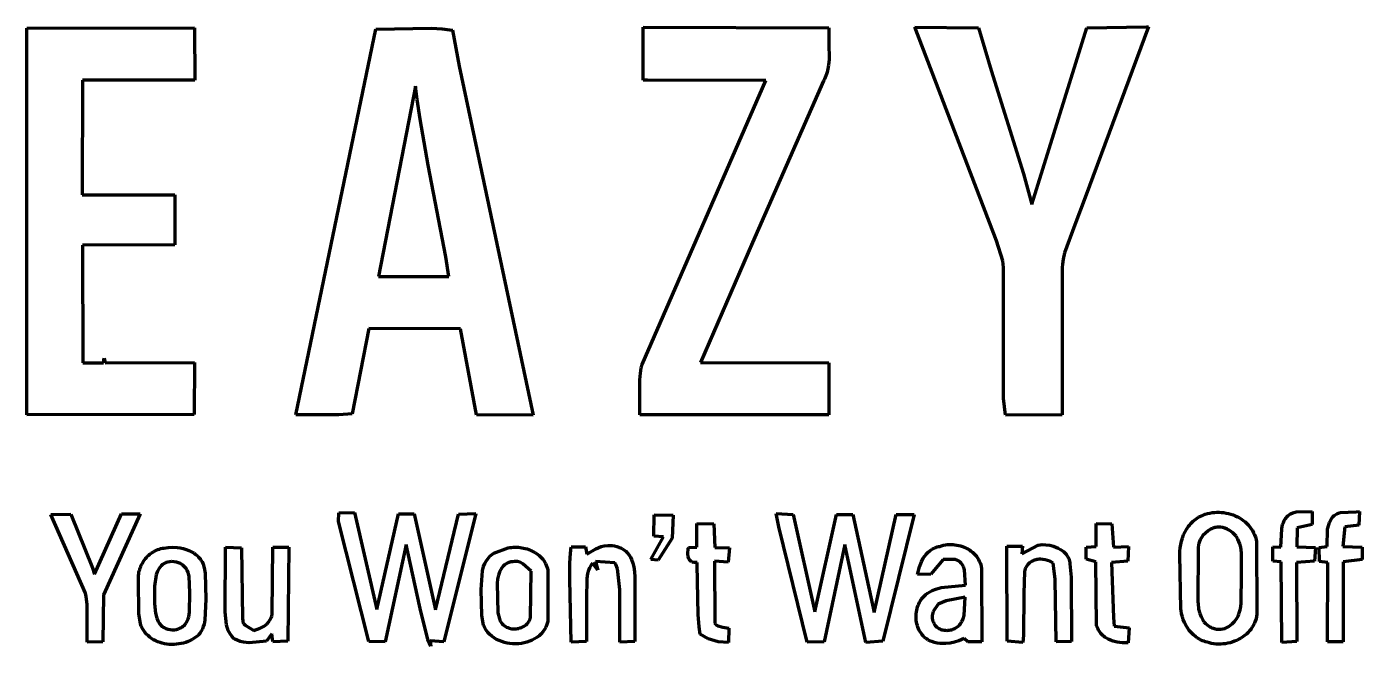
# Model space of a CAD drawing. Header units: millimetres. Extents: x 1.8 to 12.3, y 3.3 to 11.8.
# Drawn here: x 6.51 to 12.32, y 3.36 to 6.06 of the extents above; entities that cross this region are included whole.
import ezdxf

# ---------------------------------------------------------------- set-up
doc = ezdxf.new("R2010")
doc.units = ezdxf.units.MM
doc.layers.add('color#02a5d1ff', color=7, linetype='CONTINUOUS', lineweight=100)

msp = doc.modelspace()

# ---------------------------------------------------------------- linework, layer by layer
at = {"layer": 'color#02a5d1ff'}
for p, q in [((6.5094, 4.3723), (6.5097, 6.0569)), ((6.5097, 6.0569), (7.2399, 6.0592)), ((7.2399, 6.0592), (7.2411, 5.8316)), ((7.6815, 4.3729), (8.0294, 6.0535)), ((8.0294, 6.0535), (8.2714, 6.0573)), ((8.2714, 6.0573), (8.3173, 6.0547)), ((8.3173, 6.0547), (8.3516, 6.0508)), ((8.3516, 6.0508), (8.363, 6.0491)), ((8.363, 6.0491), (8.3916, 5.8914)), ((9.1925, 6.0613), (10.0003, 6.059)), ((9.1929, 5.8314), (9.1925, 6.0613)), ((10.0003, 6.059), (10.0006, 5.9943)), ((10.3747, 6.0617), (10.6529, 6.0596)), ((10.7303, 5.1307), (10.3747, 6.0617)), ((10.6529, 6.0596), (10.7081, 5.8735)), ((10.8844, 5.2894), (11.1242, 6.0593)), ((11.3931, 6.064), (11.116, 5.3204)), ((11.1242, 6.0593), (11.3839, 6.0636)), ((11.3839, 6.0636), (11.3931, 6.064)), ((10.0006, 5.9943), (10.0017, 5.9209)), ((8.3916, 5.8914), (8.7136, 4.3718)), ((9.9954, 5.8732), (9.9934, 5.8655)), ((9.9971, 5.881), (9.9954, 5.8732)), ((9.9996, 5.8968), (9.9971, 5.881)), ((10.0017, 5.9209), (9.9996, 5.8968)), ((10.7081, 5.8735), (10.8483, 5.4234)), ((6.7519, 5.8313), (6.7515, 5.3308)), ((7.2411, 5.8316), (6.7519, 5.8313)), ((9.1882, 4.592), (9.7274, 5.8294)), ((9.2113, 5.8313), (9.1929, 5.8314)), ((9.7274, 5.8294), (9.2113, 5.8313)), ((9.9779, 5.8278), (9.6682, 5.1238)), ((9.9818, 5.8352), (9.9779, 5.8278)), ((9.9852, 5.8426), (9.9818, 5.8352)), ((9.9883, 5.8502), (9.9852, 5.8426)), ((9.991, 5.8578), (9.9883, 5.8502)), ((9.9934, 5.8655), (9.991, 5.8578)), ((8.2014, 5.8049), (8.0409, 4.975)), ((8.2089, 5.7473), (8.2014, 5.8049)), ((8.2219, 5.6611), (8.2089, 5.7473)), ((8.2576, 5.461), (8.2219, 5.6611)), ((8.3334, 5.0614), (8.2576, 5.461)), ((10.8483, 5.4234), (10.8705, 5.3432)), ((6.7515, 5.3308), (7.1545, 5.3311)), ((7.1545, 5.3311), (7.1543, 5.1136)), ((10.8705, 5.3432), (10.8844, 5.2894)), ((11.116, 5.3204), (11.0723, 5.2012)), ((11.0723, 5.2012), (11.0272, 5.0786)), ((9.6682, 5.1238), (9.4426, 4.6005)), ((10.759, 5.0435), (10.7303, 5.1307)), ((7.1543, 5.1136), (6.7517, 5.1123)), ((6.7517, 5.1123), (6.7536, 4.5997)), ((8.3471, 4.9754), (8.3334, 5.0614)), ((11.0272, 5.0786), (11.0206, 5.0506)), ((10.7611, 5.0142), (10.759, 5.0435)), ((10.7611, 4.4438), (10.7611, 5.0142)), ((11.0168, 5), (11.0164, 4.3724)), ((11.0175, 5.0292), (11.0167, 5.0147)), ((11.0167, 5.0147), (11.0168, 5)), ((11.0206, 5.0506), (11.0175, 5.0292)), ((8.0409, 4.975), (8.3471, 4.9754)), ((7.9988, 4.7484), (7.9264, 4.3776)), ((8.397, 4.7476), (7.9988, 4.7484)), ((8.4671, 4.3726), (8.397, 4.7476)), ((6.7536, 4.5997), (6.8442, 4.599)), ((6.8442, 4.599), (6.847, 4.6196)), ((6.847, 4.6196), (6.8509, 4.5992)), ((6.8509, 4.5992), (7.24, 4.6012)), ((7.24, 4.6012), (7.2378, 4.3742)), ((9.4426, 4.6005), (10.0003, 4.5989)), ((10.0003, 4.5989), (10.0003, 4.3731)), ((9.1781, 4.5248), (9.1808, 4.5549)), ((9.1808, 4.5549), (9.1846, 4.5772)), ((9.1846, 4.5772), (9.1882, 4.592)), ((9.1784, 4.3727), (9.1781, 4.5248)), ((10.7693, 4.3711), (10.7611, 4.4438)), ((7.2378, 4.3742), (6.5094, 4.3723)), ((7.8678, 4.3725), (7.6815, 4.3729)), ((7.9264, 4.3776), (7.8678, 4.3725)), ((8.7136, 4.3718), (8.4671, 4.3726)), ((10.0003, 4.3731), (9.1784, 4.3727)), ((11.0164, 4.3724), (10.7693, 4.3711)), ((6.6151, 3.9385), (6.7009, 3.9408)), ((6.7657, 3.5958), (6.6151, 3.9385)), ((6.7009, 3.9408), (6.7951, 3.7062)), ((6.8041, 3.6784), (6.9214, 3.9421)), ((7.0036, 3.9412), (6.8442, 3.5892)), ((6.9214, 3.9421), (7.0036, 3.9412)), ((7.8663, 3.9086), (7.8675, 3.9459)), ((7.999, 3.3858), (7.8663, 3.9086)), ((7.8675, 3.9459), (7.9358, 3.9478)), ((7.9358, 3.9478), (8.033, 3.5243)), ((8.033, 3.5243), (8.1273, 3.9414)), ((8.1273, 3.9414), (8.1964, 3.9414)), ((8.1964, 3.9414), (8.2892, 3.524)), ((8.2892, 3.524), (8.3888, 3.9406)), ((8.4651, 3.943), (8.3251, 3.3839)), ((8.3888, 3.9406), (8.4651, 3.943)), ((9.2391, 3.8443), (9.2408, 3.9367)), ((9.2408, 3.9367), (9.3234, 3.9365)), ((9.3234, 3.9365), (9.3188, 3.8349)), ((9.4264, 3.8994), (9.4998, 3.8982)), ((9.427, 3.7969), (9.4264, 3.8994)), ((9.4998, 3.8982), (9.5041, 3.7954)), ((9.7718, 3.9435), (9.8451, 3.9388)), ((9.7839, 3.8851), (9.7718, 3.9435)), ((9.8451, 3.9388), (9.9398, 3.5148)), ((9.9398, 3.5148), (10.0342, 3.9393)), ((10.0342, 3.9393), (10.1049, 3.9382)), ((10.1049, 3.9382), (10.1983, 3.5117)), ((10.1983, 3.5117), (10.2936, 3.9385)), ((10.3727, 3.9381), (10.2358, 3.3863)), ((10.2936, 3.9385), (10.3727, 3.9381)), ((11.1643, 3.8995), (11.2335, 3.8974)), ((11.1644, 3.7991), (11.1643, 3.8995)), ((11.2335, 3.8974), (11.24, 3.7966)), ((11.5717, 3.8934), (11.5765, 3.8988)), ((11.5765, 3.8988), (11.5815, 3.9041)), ((11.5815, 3.9041), (11.5867, 3.9091)), ((11.5867, 3.9091), (11.5922, 3.9138)), ((11.5922, 3.9138), (11.5979, 3.9183)), ((11.5979, 3.9183), (11.6038, 3.9225)), ((11.6038, 3.9225), (11.61, 3.9264)), ((11.61, 3.9264), (11.6164, 3.93)), ((11.6164, 3.93), (11.623, 3.9333)), ((11.623, 3.9333), (11.6299, 3.9363)), ((11.6299, 3.9363), (11.6395, 3.9399)), ((11.6395, 3.9399), (11.6493, 3.9428)), ((11.6493, 3.9428), (11.6592, 3.9452)), ((11.6592, 3.9452), (11.6693, 3.9469)), ((11.6693, 3.9469), (11.6795, 3.948)), ((11.6795, 3.948), (11.6897, 3.9486)), ((11.6897, 3.9486), (11.7, 3.9486)), ((11.7, 3.9486), (11.7103, 3.948)), ((11.7103, 3.948), (11.7205, 3.9468)), ((11.7205, 3.9468), (11.7306, 3.9451)), ((11.7306, 3.9451), (11.7407, 3.9429)), ((11.7407, 3.9429), (11.7506, 3.9401)), ((11.7506, 3.9401), (11.7603, 3.9368)), ((11.7603, 3.9368), (11.7698, 3.9329)), ((11.7698, 3.9329), (11.7791, 3.9286)), ((11.7791, 3.9286), (11.788, 3.9238)), ((11.788, 3.9238), (11.7967, 3.9185)), ((11.7967, 3.9185), (11.805, 3.9127)), ((11.805, 3.9127), (11.8129, 3.9064)), ((11.8129, 3.9064), (11.8203, 3.8997)), ((11.8203, 3.8997), (11.8274, 3.8925)), ((11.9764, 3.8947), (11.9795, 3.9039)), ((11.9795, 3.9039), (11.9835, 3.9126)), ((11.9835, 3.9126), (11.9886, 3.9209)), ((11.9886, 3.9209), (11.9915, 3.9249)), ((11.9915, 3.9249), (11.9948, 3.9288)), ((11.9948, 3.9288), (11.9983, 3.9325)), ((11.9983, 3.9325), (12.0044, 3.9375)), ((12.0044, 3.9375), (12.0108, 3.9416)), ((12.0108, 3.9416), (12.021, 3.9461)), ((12.021, 3.9461), (12.0355, 3.9497)), ((12.0355, 3.9497), (12.1045, 3.9518)), ((12.1042, 3.8953), (12.039, 3.8803)), ((12.1045, 3.9518), (12.1042, 3.8953)), ((12.1767, 3.8943), (12.1801, 3.9035)), ((12.1801, 3.9035), (12.1843, 3.9124)), ((12.1843, 3.9124), (12.1894, 3.9208)), ((12.1894, 3.9208), (12.1955, 3.9288)), ((12.1955, 3.9288), (12.199, 3.9326)), ((12.199, 3.9326), (12.2027, 3.9363)), ((12.2027, 3.9363), (12.2128, 3.942)), ((12.2128, 3.942), (12.227, 3.947)), ((12.227, 3.947), (12.2962, 3.9508)), ((12.2962, 3.9508), (12.3114, 3.9514)), ((12.3114, 3.9514), (12.3074, 3.892)), ((9.2268, 3.7432), (9.2809, 3.8411)), ((9.2809, 3.8411), (9.2391, 3.8443)), ((9.906, 3.3824), (9.7839, 3.8851)), ((11.5402, 3.8363), (11.5454, 3.85)), ((11.5454, 3.85), (11.5517, 3.8632)), ((11.5517, 3.8632), (11.559, 3.8758)), ((11.559, 3.8758), (11.5672, 3.8877)), ((11.5672, 3.8877), (11.5717, 3.8934)), ((11.6296, 3.8478), (11.6168, 3.8281)), ((11.6525, 3.868), (11.6296, 3.8478)), ((11.6582, 3.8715), (11.6525, 3.868)), ((11.6627, 3.8743), (11.6582, 3.8715)), ((11.6673, 3.8767), (11.6627, 3.8743)), ((11.672, 3.8788), (11.6673, 3.8767)), ((11.6767, 3.8804), (11.672, 3.8788)), ((11.6815, 3.8817), (11.6767, 3.8804)), ((11.6864, 3.8827), (11.6815, 3.8817)), ((11.6912, 3.8833), (11.6864, 3.8827)), ((11.6962, 3.8836), (11.6912, 3.8833)), ((11.706, 3.8833), (11.6962, 3.8836)), ((11.7158, 3.8818), (11.706, 3.8833)), ((11.7254, 3.8791), (11.7158, 3.8818)), ((11.7347, 3.8754), (11.7254, 3.8791)), ((11.7437, 3.8707), (11.7347, 3.8754)), ((11.7521, 3.8651), (11.7437, 3.8707)), ((11.76, 3.8588), (11.7521, 3.8651)), ((11.7671, 3.8516), (11.76, 3.8588)), ((11.7735, 3.8439), (11.7671, 3.8516)), ((11.7789, 3.8355), (11.7735, 3.8439)), ((11.8274, 3.8925), (11.8339, 3.8849)), ((11.8339, 3.8849), (11.8399, 3.8768)), ((11.8399, 3.8768), (11.8453, 3.8684)), ((11.8453, 3.8684), (11.8501, 3.8595)), ((11.8501, 3.8595), (11.8543, 3.8502)), ((11.8543, 3.8502), (11.8578, 3.8405)), ((11.8578, 3.8405), (11.8607, 3.8304)), ((11.969, 3.7963), (11.9723, 3.8756)), ((11.9723, 3.8756), (11.9764, 3.8947)), ((12.039, 3.8803), (12.0378, 3.7979)), ((12.1703, 3.8), (12.1722, 3.8751)), ((12.1722, 3.8751), (12.1767, 3.8943)), ((12.2467, 3.8846), (12.2381, 3.7988)), ((12.3074, 3.892), (12.2467, 3.8846)), ((7.0621, 3.7773), (7.068, 3.7805)), ((7.068, 3.7805), (7.0741, 3.7834)), ((7.0741, 3.7834), (7.0804, 3.786)), ((7.0804, 3.786), (7.0868, 3.7883)), ((7.0868, 3.7883), (7.0933, 3.7901)), ((7.0933, 3.7901), (7.1, 3.7916)), ((7.1, 3.7916), (7.1068, 3.7927)), ((7.1068, 3.7927), (7.1256, 3.7952)), ((7.1256, 3.7952), (7.145, 3.796)), ((7.145, 3.796), (7.1647, 3.7949)), ((7.1647, 3.7949), (7.1777, 3.7931)), ((7.1777, 3.7931), (7.1906, 3.7904)), ((7.1906, 3.7904), (7.2032, 3.7867)), ((7.2032, 3.7867), (7.2153, 3.7821)), ((7.2153, 3.7821), (7.2269, 3.7765)), ((7.3726, 3.5137), (7.375, 3.7959)), ((7.375, 3.7959), (7.4437, 3.7934)), ((7.4437, 3.7934), (7.4484, 3.4859)), ((7.5784, 3.5086), (7.581, 3.7957)), ((7.581, 3.7957), (7.6509, 3.7965)), ((7.6509, 3.7965), (7.6462, 3.387)), ((8.1616, 3.8079), (8.0704, 3.3835)), ((8.2191, 3.5415), (8.1616, 3.8079)), ((8.5422, 3.7699), (8.6048, 3.7934)), ((8.6048, 3.7934), (8.612, 3.7947)), ((8.612, 3.7947), (8.6194, 3.7956)), ((8.6194, 3.7956), (8.6269, 3.7962)), ((8.6269, 3.7962), (8.6344, 3.7964)), ((8.6344, 3.7964), (8.642, 3.7963)), ((8.642, 3.7963), (8.6496, 3.7959)), ((8.6496, 3.7959), (8.6572, 3.7951)), ((8.6572, 3.7951), (8.6648, 3.7939)), ((8.6648, 3.7939), (8.6724, 3.7925)), ((8.6724, 3.7925), (8.6798, 3.7906)), ((8.6798, 3.7906), (8.6872, 3.7885)), ((8.6872, 3.7885), (8.6944, 3.786)), ((8.6944, 3.786), (8.7016, 3.7833)), ((8.7016, 3.7833), (8.7085, 3.7801)), ((8.7085, 3.7801), (8.7153, 3.7767)), ((8.8767, 3.7698), (8.8793, 3.7983)), ((8.8793, 3.7983), (8.9417, 3.7974)), ((8.9417, 3.7974), (8.9473, 3.7662)), ((8.9473, 3.7662), (8.986, 3.7897)), ((8.986, 3.7897), (9.0093, 3.7988)), ((9.0093, 3.7988), (9.0237, 3.8023)), ((9.0237, 3.8023), (9.0384, 3.8042)), ((9.0384, 3.8042), (9.0483, 3.8043)), ((9.0483, 3.8043), (9.0582, 3.8036)), ((9.0582, 3.8036), (9.0682, 3.8018)), ((9.0682, 3.8018), (9.0782, 3.7991)), ((9.0782, 3.7991), (9.0832, 3.7972)), ((9.0832, 3.7972), (9.0888, 3.7955)), ((9.0888, 3.7955), (9.0942, 3.7934)), ((9.0942, 3.7934), (9.0993, 3.791)), ((9.0993, 3.791), (9.1042, 3.7882)), ((9.1042, 3.7882), (9.1088, 3.7852)), ((9.1088, 3.7852), (9.1131, 3.782)), ((9.1131, 3.782), (9.1172, 3.7784)), ((9.3188, 3.8349), (9.2579, 3.7404)), ((9.387, 3.766), (9.3892, 3.7924)), ((9.3892, 3.7924), (9.39, 3.7955)), ((9.39, 3.7955), (9.427, 3.7969)), ((9.5041, 3.7954), (9.568, 3.7939)), ((9.568, 3.7939), (9.5634, 3.7315)), ((10.0705, 3.8076), (9.9805, 3.384)), ((10.1626, 3.3815), (10.0705, 3.8076)), ((10.4331, 3.7746), (10.4416, 3.7818)), ((10.4416, 3.7818), (10.4462, 3.7851)), ((10.4462, 3.7851), (10.451, 3.7881)), ((10.451, 3.7881), (10.456, 3.7908)), ((10.456, 3.7908), (10.4612, 3.7932)), ((10.4612, 3.7932), (10.4666, 3.7953)), ((10.4666, 3.7953), (10.4722, 3.7971)), ((10.4722, 3.7971), (10.4781, 3.7986)), ((10.4781, 3.7986), (10.4842, 3.7997)), ((10.4842, 3.7997), (10.492, 3.8024)), ((10.492, 3.8024), (10.5, 3.8046)), ((10.5, 3.8046), (10.5081, 3.8063)), ((10.5081, 3.8063), (10.5164, 3.8074)), ((10.5164, 3.8074), (10.5247, 3.8081)), ((10.5247, 3.8081), (10.5331, 3.8082)), ((10.5331, 3.8082), (10.5415, 3.8079)), ((10.5415, 3.8079), (10.5499, 3.807)), ((10.5499, 3.807), (10.5582, 3.8057)), ((10.5582, 3.8057), (10.5665, 3.8039)), ((10.5665, 3.8039), (10.5746, 3.8017)), ((10.5746, 3.8017), (10.5826, 3.799)), ((10.5826, 3.799), (10.5904, 3.7959)), ((10.5904, 3.7959), (10.5981, 3.7924)), ((10.5981, 3.7924), (10.6055, 3.7884)), ((10.6055, 3.7884), (10.6126, 3.7841)), ((10.6126, 3.7841), (10.6194, 3.7794)), ((10.6194, 3.7794), (10.6259, 3.7742)), ((10.7764, 3.8005), (10.8443, 3.8007)), ((10.7772, 3.3863), (10.7764, 3.8005)), ((10.8416, 3.768), (10.9125, 3.805)), ((10.8443, 3.8007), (10.8416, 3.768)), ((10.9125, 3.805), (10.9293, 3.8073)), ((10.9293, 3.8073), (10.9457, 3.8067)), ((10.9457, 3.8067), (10.9624, 3.8044)), ((10.9624, 3.8044), (10.9789, 3.8003)), ((10.9789, 3.8003), (10.9895, 3.7966)), ((10.9895, 3.7966), (10.9998, 3.792)), ((10.9998, 3.792), (11.0095, 3.7866)), ((11.0095, 3.7866), (11.0185, 3.7804)), ((11.0185, 3.7804), (11.0227, 3.7769)), ((11.1208, 3.7436), (11.121, 3.797)), ((11.121, 3.797), (11.1644, 3.7991)), ((11.24, 3.7966), (11.3049, 3.7988)), ((11.3049, 3.7988), (11.3029, 3.7347)), ((11.5295, 3.7789), (11.5306, 3.7934)), ((11.5295, 3.7643), (11.5295, 3.7789)), ((11.5306, 3.7934), (11.5328, 3.8079)), ((11.5328, 3.8079), (11.536, 3.8223)), ((11.536, 3.8223), (11.5402, 3.8363)), ((11.6084, 3.792), (11.6078, 3.5561)), ((11.6101, 3.809), (11.6084, 3.792)), ((11.6168, 3.8281), (11.6101, 3.809)), ((11.7813, 3.8311), (11.7789, 3.8355)), ((11.786, 3.8214), (11.7813, 3.8311)), ((11.7897, 3.8114), (11.786, 3.8214)), ((11.7937, 3.7962), (11.7897, 3.8114)), ((11.7969, 3.77), (11.7937, 3.7962)), ((11.8607, 3.8304), (11.8627, 3.8199)), ((11.8627, 3.8199), (11.8646, 3.515)), ((11.9341, 3.7357), (11.9335, 3.7976)), ((11.9335, 3.7976), (11.969, 3.7963)), ((12.0378, 3.7979), (12.1194, 3.7956)), ((12.1194, 3.7956), (12.1154, 3.7354)), ((12.1359, 3.7953), (12.1703, 3.8)), ((12.1364, 3.734), (12.1359, 3.7953)), ((12.2381, 3.7988), (12.3218, 3.7958)), ((12.3218, 3.7958), (12.323, 3.7422)), ((7.0083, 3.7182), (7.0114, 3.7243)), ((7.0114, 3.7243), (7.0147, 3.7302)), ((7.0147, 3.7302), (7.0183, 3.7359)), ((7.0183, 3.7359), (7.0222, 3.7414)), ((7.0222, 3.7414), (7.0264, 3.7467)), ((7.0264, 3.7467), (7.0308, 3.7518)), ((7.0308, 3.7518), (7.0355, 3.7567)), ((7.0355, 3.7567), (7.0404, 3.7614)), ((7.0404, 3.7614), (7.0455, 3.7658)), ((7.0455, 3.7658), (7.0508, 3.7699)), ((7.0508, 3.7699), (7.0563, 3.7737)), ((7.0563, 3.7737), (7.0621, 3.7773)), ((7.1082, 3.7253), (7.1012, 3.7205)), ((7.1161, 3.7293), (7.1082, 3.7253)), ((7.1402, 3.7338), (7.1161, 3.7293)), ((7.1617, 3.7317), (7.1402, 3.7338)), ((7.1789, 3.7252), (7.1617, 3.7317)), ((7.189, 3.7184), (7.1789, 3.7252)), ((7.2269, 3.7765), (7.2325, 3.7734)), ((7.2325, 3.7734), (7.2379, 3.7699)), ((7.2379, 3.7699), (7.2431, 3.7662)), ((7.2431, 3.7662), (7.2481, 3.7622)), ((7.2481, 3.7622), (7.2529, 3.758)), ((7.2529, 3.758), (7.2574, 3.7535)), ((7.2574, 3.7535), (7.2617, 3.7487)), ((7.2617, 3.7487), (7.2657, 3.7436)), ((7.2657, 3.7436), (7.2695, 3.7382)), ((7.2695, 3.7382), (7.2729, 3.7326)), ((7.2729, 3.7326), (7.2774, 3.722)), ((7.2774, 3.722), (7.2824, 3.7057)), ((8.4983, 3.712), (8.5038, 3.7252)), ((8.5038, 3.7252), (8.5084, 3.7337)), ((8.5084, 3.7337), (8.5138, 3.7418)), ((8.5138, 3.7418), (8.5169, 3.7457)), ((8.5169, 3.7457), (8.5259, 3.7567)), ((8.5259, 3.7567), (8.5422, 3.7699)), ((8.5967, 3.724), (8.5898, 3.719)), ((8.6003, 3.7261), (8.5967, 3.724)), ((8.6042, 3.728), (8.6003, 3.7261)), ((8.6082, 3.7296), (8.6042, 3.728)), ((8.6124, 3.7309), (8.6082, 3.7296)), ((8.6168, 3.7318), (8.6124, 3.7309)), ((8.6213, 3.7325), (8.6168, 3.7318)), ((8.6261, 3.7327), (8.6213, 3.7325)), ((8.633, 3.7341), (8.6261, 3.7327)), ((8.6397, 3.7345), (8.633, 3.7341)), ((8.6461, 3.7339), (8.6397, 3.7345)), ((8.6552, 3.7315), (8.6461, 3.7339)), ((8.6692, 3.7243), (8.6552, 3.7315)), ((8.7058, 3.6917), (8.6692, 3.7243)), ((8.7153, 3.7767), (8.7218, 3.7729)), ((8.7218, 3.7729), (8.7282, 3.7689)), ((8.7282, 3.7689), (8.7342, 3.7645)), ((8.7342, 3.7645), (8.74, 3.7598)), ((8.74, 3.7598), (8.7455, 3.7548)), ((8.7455, 3.7548), (8.7507, 3.7495)), ((8.7507, 3.7495), (8.7555, 3.7439)), ((8.7555, 3.7439), (8.76, 3.7379)), ((8.76, 3.7379), (8.7641, 3.7317)), ((8.7641, 3.7317), (8.7677, 3.7252)), ((8.7677, 3.7252), (8.7709, 3.7184)), ((8.8733, 3.6553), (8.8742, 3.7269)), ((8.8742, 3.7269), (8.8767, 3.7698)), ((8.9715, 3.7267), (8.965, 3.717)), ((8.9955, 3.696), (8.9715, 3.7267)), ((9.0698, 3.7281), (8.9849, 3.7334)), ((8.9849, 3.7334), (8.9955, 3.696)), ((9.0739, 3.7208), (9.0698, 3.7281)), ((9.0817, 3.7017), (9.0739, 3.7208)), ((9.1172, 3.7784), (9.1211, 3.7747)), ((9.1211, 3.7747), (9.1247, 3.7707)), ((9.1247, 3.7707), (9.1313, 3.762)), ((9.1313, 3.762), (9.137, 3.7527)), ((9.137, 3.7527), (9.1419, 3.7428)), ((9.1419, 3.7428), (9.1477, 3.727)), ((9.1477, 3.727), (9.1519, 3.7105)), ((9.2579, 3.7404), (9.2268, 3.7432)), ((9.3889, 3.7536), (9.387, 3.766)), ((9.3921, 3.7453), (9.3889, 3.7536)), ((9.3951, 3.7405), (9.3921, 3.7453)), ((9.399, 3.7364), (9.3951, 3.7405)), ((9.4037, 3.7331), (9.399, 3.7364)), ((9.4063, 3.7318), (9.4037, 3.7331)), ((9.4093, 3.7307), (9.4063, 3.7318)), ((9.4124, 3.7299), (9.4093, 3.7307)), ((9.4159, 3.7293), (9.4124, 3.7299)), ((9.4195, 3.729), (9.4159, 3.7293)), ((9.4235, 3.7291), (9.4195, 3.729)), ((9.4277, 3.7294), (9.4235, 3.7291)), ((9.4285, 3.7187), (9.4277, 3.7294)), ((9.5634, 3.7315), (9.503, 3.7354)), ((9.503, 3.7354), (9.504, 3.4723)), ((10.3953, 3.7108), (10.4039, 3.7326)), ((10.4039, 3.7326), (10.4121, 3.7479)), ((10.4121, 3.7479), (10.4183, 3.7575)), ((10.4183, 3.7575), (10.4253, 3.7664)), ((10.4253, 3.7664), (10.4331, 3.7746)), ((10.4983, 3.7426), (10.4528, 3.6881)), ((10.5507, 3.7425), (10.4983, 3.7426)), ((10.5658, 3.7362), (10.5507, 3.7425)), ((10.5747, 3.7292), (10.5658, 3.7362)), ((10.5772, 3.7265), (10.5747, 3.7292)), ((10.5816, 3.7207), (10.5772, 3.7265)), ((10.5866, 3.7115), (10.5816, 3.7207)), ((10.6259, 3.7742), (10.632, 3.7687)), ((10.632, 3.7687), (10.6377, 3.7629)), ((10.6377, 3.7629), (10.643, 3.7566)), ((10.643, 3.7566), (10.6478, 3.7501)), ((10.6478, 3.7501), (10.6522, 3.7432)), ((10.6522, 3.7432), (10.656, 3.736)), ((10.656, 3.736), (10.6592, 3.7284)), ((10.6592, 3.7284), (10.6619, 3.7206)), ((10.8706, 3.7241), (10.8671, 3.7203)), ((10.8744, 3.7275), (10.8706, 3.7241)), ((10.8784, 3.7306), (10.8744, 3.7275)), ((10.8826, 3.7333), (10.8784, 3.7306)), ((10.887, 3.7357), (10.8826, 3.7333)), ((10.8916, 3.7378), (10.887, 3.7357)), ((10.8964, 3.7396), (10.8916, 3.7378)), ((10.9013, 3.7411), (10.8964, 3.7396)), ((10.9063, 3.7422), (10.9013, 3.7411)), ((10.9114, 3.7431), (10.9063, 3.7422)), ((10.9166, 3.7436), (10.9114, 3.7431)), ((10.9218, 3.7438), (10.9166, 3.7436)), ((10.9324, 3.7433), (10.9218, 3.7438)), ((10.9429, 3.7416), (10.9324, 3.7433)), ((10.9533, 3.7388), (10.9429, 3.7416)), ((10.9633, 3.7347), (10.9533, 3.7388)), ((10.9682, 3.7323), (10.9633, 3.7347)), ((10.9729, 3.7295), (10.9682, 3.7323)), ((10.9774, 3.7265), (10.9729, 3.7295)), ((10.9809, 3.703), (10.9774, 3.7265)), ((11.0227, 3.7769), (11.0267, 3.7733)), ((11.0267, 3.7733), (11.0304, 3.7694)), ((11.0304, 3.7694), (11.0339, 3.7652)), ((11.0339, 3.7652), (11.0371, 3.7609)), ((11.0371, 3.7609), (11.0401, 3.7563)), ((11.0401, 3.7563), (11.0427, 3.7516)), ((11.0427, 3.7516), (11.045, 3.7465)), ((11.045, 3.7465), (11.0469, 3.7413)), ((11.0469, 3.7413), (11.0485, 3.7358)), ((11.0485, 3.7358), (11.0498, 3.7301)), ((11.0498, 3.7301), (11.0506, 3.7241)), ((11.0506, 3.7241), (11.0557, 3.6659)), ((11.1637, 3.7323), (11.1208, 3.7436)), ((11.1665, 3.457), (11.1637, 3.7323)), ((11.3029, 3.7347), (11.2309, 3.7298)), ((11.2309, 3.7298), (11.2398, 3.4905)), ((11.5336, 3.5265), (11.5295, 3.7643)), ((11.7966, 3.6792), (11.7969, 3.77)), ((11.97, 3.7331), (11.9341, 3.7357)), ((11.9725, 3.3814), (11.97, 3.7331)), ((12.1154, 3.7354), (12.0367, 3.7301)), ((12.0367, 3.7301), (12.0382, 3.3848)), ((12.1725, 3.7296), (12.1364, 3.734)), ((12.1719, 3.3832), (12.1725, 3.7296)), ((12.323, 3.7422), (12.2396, 3.7324)), ((12.2396, 3.7324), (12.2404, 3.3844)), ((6.7951, 3.7062), (6.8041, 3.6784)), ((6.9957, 3.6659), (6.9961, 3.6727)), ((6.9958, 3.6591), (6.9957, 3.6659)), ((6.9961, 3.6727), (6.9968, 3.6795)), ((6.9968, 3.6795), (6.9979, 3.6862)), ((6.9979, 3.6862), (6.9993, 3.6928)), ((6.9993, 3.6928), (7.0011, 3.6993)), ((7.0011, 3.6993), (7.0032, 3.7057)), ((7.0032, 3.7057), (7.0056, 3.7121)), ((7.0056, 3.7121), (7.0083, 3.7182)), ((7.0732, 3.6759), (7.066, 3.6259)), ((7.079, 3.6915), (7.0732, 3.6759)), ((7.0848, 3.7024), (7.079, 3.6915)), ((7.0896, 3.709), (7.0848, 3.7024)), ((7.095, 3.7151), (7.0896, 3.709)), ((7.1012, 3.7205), (7.095, 3.7151)), ((7.1976, 3.7093), (7.189, 3.7184)), ((7.2029, 3.7029), (7.1976, 3.7093)), ((7.2072, 3.6961), (7.2029, 3.7029)), ((7.212, 3.6853), (7.2072, 3.6961)), ((7.2161, 3.6699), (7.212, 3.6853)), ((7.2195, 3.597), (7.2161, 3.6699)), ((7.2824, 3.7057), (7.2865, 3.6835)), ((7.2865, 3.6835), (7.2884, 3.5695)), ((8.4883, 3.6115), (8.4934, 3.6936)), ((8.4934, 3.6936), (8.4983, 3.712)), ((8.5627, 3.6745), (8.559, 3.657)), ((8.5672, 3.6872), (8.5627, 3.6745)), ((8.5732, 3.6991), (8.5672, 3.6872)), ((8.5781, 3.7065), (8.5732, 3.6991)), ((8.5836, 3.7131), (8.5781, 3.7065)), ((8.5898, 3.719), (8.5836, 3.7131)), ((8.7026, 3.4903), (8.7058, 3.6917)), ((8.7709, 3.7184), (8.7737, 3.7113)), ((8.7737, 3.7113), (8.776, 3.7039)), ((8.776, 3.7039), (8.7777, 3.6963)), ((8.7777, 3.6963), (8.7776, 3.4723)), ((8.9507, 3.681), (8.9471, 3.6593)), ((8.9554, 3.6968), (8.9507, 3.681)), ((8.9597, 3.707), (8.9554, 3.6968)), ((8.965, 3.717), (8.9597, 3.707)), ((9.0906, 3.6112), (9.0817, 3.7017)), ((9.1519, 3.7105), (9.1552, 3.6882)), ((9.1552, 3.6882), (9.156, 3.6664)), ((9.156, 3.6664), (9.1563, 3.3852)), ((9.4325, 3.5033), (9.4285, 3.7187)), ((10.3867, 3.6773), (10.3953, 3.7108)), ((10.4455, 3.6794), (10.3867, 3.6773)), ((10.4528, 3.6881), (10.4455, 3.6794)), ((10.5909, 3.6983), (10.5866, 3.7115)), ((10.5959, 3.6308), (10.5909, 3.6983)), ((10.6619, 3.7206), (10.664, 3.7124)), ((10.664, 3.7124), (10.6654, 3.704)), ((10.6654, 3.704), (10.6661, 3.6953)), ((10.6661, 3.6953), (10.6667, 3.3845)), ((10.8524, 3.6907), (10.8491, 3.5948)), ((10.8539, 3.6965), (10.8524, 3.6907)), ((10.8559, 3.702), (10.8539, 3.6965)), ((10.8582, 3.7071), (10.8559, 3.702)), ((10.8608, 3.7118), (10.8582, 3.7071)), ((10.8638, 3.7162), (10.8608, 3.7118)), ((10.8671, 3.7203), (10.8638, 3.7162)), ((10.9857, 3.6559), (10.9809, 3.703)), ((11.0557, 3.6659), (11.0574, 3.3847)), ((11.7959, 3.5518), (11.7966, 3.6792)), ((6.9962, 3.6523), (6.9958, 3.6591)), ((6.9977, 3.508), (6.9962, 3.6523)), ((7.066, 3.6259), (7.065, 3.5506)), ((8.4904, 3.4987), (8.4883, 3.6115)), ((8.559, 3.657), (8.5579, 3.6399)), ((8.5579, 3.6399), (8.5607, 3.5107)), ((8.8792, 3.383), (8.8733, 3.6553)), ((8.9471, 3.6593), (8.9462, 3.5697)), ((9.0908, 3.3831), (9.0906, 3.6112)), ((10.44, 3.6018), (10.4505, 3.6072)), ((10.4505, 3.6072), (10.4668, 3.6139)), ((10.4668, 3.6139), (10.4895, 3.6202)), ((10.4895, 3.6202), (10.5959, 3.6308)), ((10.9906, 3.3836), (10.9857, 3.6559)), ((6.7684, 3.5814), (6.7657, 3.5958)), ((6.7722, 3.5449), (6.7684, 3.5814)), ((6.8442, 3.5892), (6.8409, 3.3838)), ((7.065, 3.5506), (7.0701, 3.5081)), ((7.2183, 3.5125), (7.2195, 3.597)), ((7.2884, 3.5695), (7.2845, 3.4781)), ((8.9462, 3.5697), (8.9457, 3.3849)), ((10.3896, 3.543), (10.3925, 3.5498)), ((10.3925, 3.5498), (10.3957, 3.5565)), ((10.3957, 3.5565), (10.3994, 3.5629)), ((10.3994, 3.5629), (10.4035, 3.5691)), ((10.4035, 3.5691), (10.408, 3.575)), ((10.408, 3.575), (10.4128, 3.5806)), ((10.4128, 3.5806), (10.4181, 3.5859)), ((10.4181, 3.5859), (10.4238, 3.5908)), ((10.4238, 3.5908), (10.4298, 3.5953)), ((10.4298, 3.5953), (10.44, 3.6018)), ((10.4766, 3.5487), (10.4554, 3.5159)), ((10.5115, 3.5625), (10.4766, 3.5487)), ((10.5938, 3.578), (10.5115, 3.5625)), ((10.5905, 3.4985), (10.5938, 3.578)), ((10.8491, 3.5948), (10.8481, 3.4133)), ((11.6078, 3.5561), (11.6079, 3.5513)), ((11.6079, 3.5513), (11.6106, 3.5266)), ((11.7922, 3.528), (11.7959, 3.5518)), ((6.7722, 3.3825), (6.7722, 3.5449)), ((7.004, 3.4628), (6.9977, 3.508)), ((7.0701, 3.5081), (7.0759, 3.4875)), ((7.2119, 3.484), (7.2148, 3.4933)), ((7.2148, 3.4933), (7.2183, 3.5125)), ((7.3784, 3.458), (7.3726, 3.5137)), ((7.5698, 3.481), (7.5732, 3.4882)), ((7.5732, 3.4882), (7.5759, 3.496)), ((7.5759, 3.496), (7.5778, 3.5043)), ((7.5778, 3.5043), (7.5784, 3.5086)), ((8.2217, 3.5291), (8.2191, 3.5415)), ((8.2553, 3.3934), (8.2217, 3.5291)), ((8.4979, 3.4564), (8.4904, 3.4987)), ((8.5607, 3.5107), (8.5672, 3.4846)), ((8.7008, 3.484), (8.7026, 3.4903)), ((9.4366, 3.4496), (9.4325, 3.5033)), ((10.3807, 3.4916), (10.3808, 3.4991)), ((10.381, 3.4841), (10.3807, 3.4916)), ((10.3808, 3.4991), (10.3812, 3.5066)), ((10.3812, 3.5066), (10.3821, 3.5141)), ((10.3821, 3.5141), (10.3834, 3.5215)), ((10.3834, 3.5215), (10.385, 3.5288)), ((10.385, 3.5288), (10.3871, 3.536)), ((10.3871, 3.536), (10.3896, 3.543)), ((10.4509, 3.4985), (10.4508, 3.4867)), ((10.4554, 3.5159), (10.4509, 3.4985)), ((10.586, 3.4842), (10.5905, 3.4985)), ((11.2398, 3.4905), (11.2425, 3.4523)), ((11.5343, 3.5198), (11.5336, 3.5265)), ((11.5365, 3.5065), (11.5343, 3.5198)), ((11.5397, 3.4933), (11.5365, 3.5065)), ((11.5439, 3.4805), (11.5397, 3.4933)), ((11.6106, 3.5266), (11.6156, 3.507)), ((11.6156, 3.507), (11.6211, 3.4929)), ((11.6211, 3.4929), (11.6282, 3.4797)), ((11.7752, 3.4837), (11.7821, 3.4961)), ((11.7821, 3.4961), (11.7856, 3.5046)), ((11.7856, 3.5046), (11.7875, 3.5104)), ((11.7875, 3.5104), (11.7922, 3.528)), ((11.8626, 3.494), (11.8604, 3.484)), ((11.864, 3.5044), (11.8626, 3.494)), ((11.8646, 3.515), (11.864, 3.5044)), ((7.0079, 3.4526), (7.004, 3.4628)), ((7.0125, 3.443), (7.0079, 3.4526)), ((7.0179, 3.4341), (7.0125, 3.443)), ((7.0238, 3.4258), (7.0179, 3.4341)), ((7.0759, 3.4875), (7.0821, 3.4725)), ((7.0821, 3.4725), (7.0843, 3.4682)), ((7.0843, 3.4682), (7.0868, 3.4643)), ((7.0868, 3.4643), (7.0896, 3.4606)), ((7.0896, 3.4606), (7.0927, 3.4571)), ((7.0927, 3.4571), (7.096, 3.4539)), ((7.096, 3.4539), (7.0995, 3.451)), ((7.0995, 3.451), (7.1033, 3.4483)), ((7.1033, 3.4483), (7.1072, 3.4459)), ((7.1072, 3.4459), (7.1155, 3.442)), ((7.1155, 3.442), (7.1243, 3.439)), ((7.1243, 3.439), (7.1335, 3.4372)), ((7.1335, 3.4372), (7.1428, 3.4364)), ((7.1428, 3.4364), (7.1522, 3.4368)), ((7.1522, 3.4368), (7.1615, 3.4382)), ((7.1615, 3.4382), (7.1705, 3.4407)), ((7.1705, 3.4407), (7.179, 3.4443)), ((7.179, 3.4443), (7.183, 3.4465)), ((7.183, 3.4465), (7.1869, 3.449)), ((7.1869, 3.449), (7.1906, 3.4517)), ((7.1906, 3.4517), (7.1941, 3.4548)), ((7.1941, 3.4548), (7.1974, 3.4581)), ((7.1974, 3.4581), (7.2005, 3.4622)), ((7.2005, 3.4622), (7.2033, 3.4664)), ((7.2033, 3.4664), (7.2081, 3.475)), ((7.2081, 3.475), (7.2119, 3.484)), ((7.2688, 3.4302), (7.2659, 3.4253)), ((7.2739, 3.4402), (7.2688, 3.4302)), ((7.278, 3.4506), (7.2739, 3.4402)), ((7.2812, 3.4614), (7.278, 3.4506)), ((7.2845, 3.4781), (7.2812, 3.4614)), ((7.3867, 3.4335), (7.3784, 3.458)), ((7.3948, 3.4185), (7.3867, 3.4335)), ((7.4484, 3.4859), (7.4495, 3.4749)), ((7.4495, 3.4749), (7.4504, 3.4702)), ((7.4504, 3.4702), (7.453, 3.4641)), ((7.453, 3.4641), (7.4603, 3.456)), ((7.4603, 3.456), (7.4987, 3.434)), ((7.4987, 3.434), (7.5259, 3.4429)), ((7.5259, 3.4429), (7.5434, 3.4526)), ((7.5434, 3.4526), (7.5556, 3.4625)), ((7.5556, 3.4625), (7.5634, 3.4712)), ((7.5634, 3.4712), (7.5698, 3.481)), ((8.5034, 3.445), (8.4979, 3.4564)), ((8.5099, 3.4344), (8.5034, 3.445)), ((8.5173, 3.4248), (8.5099, 3.4344)), ((8.5672, 3.4846), (8.5694, 3.4784)), ((8.5694, 3.4784), (8.5722, 3.4727)), ((8.5722, 3.4727), (8.5755, 3.4674)), ((8.5755, 3.4674), (8.5792, 3.4627)), ((8.5792, 3.4627), (8.5834, 3.4584)), ((8.5834, 3.4584), (8.588, 3.4545)), ((8.588, 3.4545), (8.5929, 3.4512)), ((8.5929, 3.4512), (8.5981, 3.4482)), ((8.5981, 3.4482), (8.6036, 3.4458)), ((8.6036, 3.4458), (8.6093, 3.4438)), ((8.6093, 3.4438), (8.6152, 3.4423)), ((8.6152, 3.4423), (8.6212, 3.4412)), ((8.6212, 3.4412), (8.6273, 3.4406)), ((8.6273, 3.4406), (8.6335, 3.4404)), ((8.6335, 3.4404), (8.6396, 3.4407)), ((8.6396, 3.4407), (8.6457, 3.4414)), ((8.6457, 3.4414), (8.6518, 3.4426)), ((8.6518, 3.4426), (8.6577, 3.4442)), ((8.6577, 3.4442), (8.6635, 3.4462)), ((8.6635, 3.4462), (8.669, 3.4487)), ((8.669, 3.4487), (8.6743, 3.4516)), ((8.6743, 3.4516), (8.6793, 3.4549)), ((8.6793, 3.4549), (8.684, 3.4587)), ((8.684, 3.4587), (8.6883, 3.4629)), ((8.6883, 3.4629), (8.6922, 3.4675)), ((8.6922, 3.4675), (8.6956, 3.4726)), ((8.6956, 3.4726), (8.6985, 3.4781)), ((8.6985, 3.4781), (8.7008, 3.484)), ((8.7629, 3.4376), (8.7559, 3.4277)), ((8.7689, 3.4483), (8.7629, 3.4376)), ((8.7738, 3.4599), (8.7689, 3.4483)), ((8.7776, 3.4723), (8.7738, 3.4599)), ((9.4411, 3.4176), (9.4366, 3.4496)), ((9.504, 3.4723), (9.5044, 3.4694)), ((9.5044, 3.4694), (9.5051, 3.4667)), ((9.5051, 3.4667), (9.5059, 3.4643)), ((9.5059, 3.4643), (9.5083, 3.4601)), ((9.5083, 3.4601), (9.5114, 3.4568)), ((9.5114, 3.4568), (9.5173, 3.453)), ((9.5173, 3.453), (9.5401, 3.4477)), ((9.5401, 3.4477), (9.5655, 3.4433)), ((9.5655, 3.4433), (9.5641, 3.3804)), ((10.3818, 3.4766), (10.381, 3.4841)), ((10.3829, 3.4692), (10.3818, 3.4766)), ((10.3845, 3.4619), (10.3829, 3.4692)), ((10.3864, 3.4547), (10.3845, 3.4619)), ((10.3887, 3.4476), (10.3864, 3.4547)), ((10.3915, 3.4407), (10.3887, 3.4476)), ((10.3946, 3.4339), (10.3915, 3.4407)), ((10.3982, 3.4274), (10.3946, 3.4339)), ((10.4508, 3.4867), (10.4525, 3.4779)), ((10.4525, 3.4779), (10.4559, 3.4693)), ((10.4559, 3.4693), (10.4582, 3.4643)), ((10.4582, 3.4643), (10.4609, 3.4597)), ((10.4609, 3.4597), (10.4639, 3.4554)), ((10.4639, 3.4554), (10.4673, 3.4516)), ((10.4673, 3.4516), (10.4711, 3.4482)), ((10.4711, 3.4482), (10.4751, 3.4451)), ((10.4751, 3.4451), (10.4793, 3.4425)), ((10.4793, 3.4425), (10.4838, 3.4402)), ((10.4838, 3.4402), (10.4885, 3.4382)), ((10.4885, 3.4382), (10.4934, 3.4367)), ((10.4934, 3.4367), (10.4984, 3.4355)), ((10.4984, 3.4355), (10.5035, 3.4346)), ((10.5035, 3.4346), (10.5086, 3.4341)), ((10.5086, 3.4341), (10.5139, 3.434)), ((10.5139, 3.434), (10.5191, 3.4342)), ((10.5191, 3.4342), (10.5244, 3.4347)), ((10.5244, 3.4347), (10.5296, 3.4356)), ((10.5296, 3.4356), (10.5348, 3.4368)), ((10.5348, 3.4368), (10.5398, 3.4383)), ((10.5398, 3.4383), (10.5448, 3.4401)), ((10.5448, 3.4401), (10.5496, 3.4423)), ((10.5496, 3.4423), (10.5542, 3.4448)), ((10.5542, 3.4448), (10.5586, 3.4476)), ((10.5586, 3.4476), (10.5627, 3.4506)), ((10.5627, 3.4506), (10.5666, 3.454)), ((10.5666, 3.454), (10.5702, 3.4577)), ((10.5702, 3.4577), (10.5735, 3.4617)), ((10.5735, 3.4617), (10.5764, 3.466)), ((10.5764, 3.466), (10.5789, 3.4705)), ((10.5789, 3.4705), (10.581, 3.4739)), ((10.581, 3.4739), (10.586, 3.4842)), ((11.1682, 3.4508), (11.1665, 3.457)), ((11.1703, 3.445), (11.1682, 3.4508)), ((11.1727, 3.4394), (11.1703, 3.445)), ((11.1754, 3.4342), (11.1727, 3.4394)), ((11.1785, 3.4292), (11.1754, 3.4342)), ((11.2425, 3.4523), (11.3088, 3.4443)), ((11.3088, 3.4443), (11.3032, 3.379)), ((11.5491, 3.4679), (11.5439, 3.4805)), ((11.5552, 3.4559), (11.5491, 3.4679)), ((11.5622, 3.4443), (11.5552, 3.4559)), ((11.5701, 3.4334), (11.5622, 3.4443)), ((11.5789, 3.4233), (11.5701, 3.4334)), ((11.6282, 3.4797), (11.6338, 3.4716)), ((11.6338, 3.4716), (11.6401, 3.4642)), ((11.6401, 3.4642), (11.6473, 3.4576)), ((11.6473, 3.4576), (11.6552, 3.4518)), ((11.6552, 3.4518), (11.6594, 3.4494)), ((11.6594, 3.4494), (11.6639, 3.4471)), ((11.6639, 3.4471), (11.6686, 3.4452)), ((11.6686, 3.4452), (11.6734, 3.4435)), ((11.6734, 3.4435), (11.6785, 3.4422)), ((11.6785, 3.4422), (11.6832, 3.4407)), ((11.6832, 3.4407), (11.6879, 3.4396)), ((11.6879, 3.4396), (11.6926, 3.4389)), ((11.6926, 3.4389), (11.6973, 3.4385)), ((11.6973, 3.4385), (11.702, 3.4384)), ((11.702, 3.4384), (11.7066, 3.4387)), ((11.7066, 3.4387), (11.7157, 3.4401)), ((11.7157, 3.4401), (11.7246, 3.4426)), ((11.7246, 3.4426), (11.7333, 3.4461)), ((11.7333, 3.4461), (11.7415, 3.4506)), ((11.7415, 3.4506), (11.7494, 3.4559)), ((11.7494, 3.4559), (11.7567, 3.462)), ((11.7567, 3.462), (11.7667, 3.4723)), ((11.7667, 3.4723), (11.7752, 3.4837)), ((11.8324, 3.4318), (11.8256, 3.4246)), ((11.8386, 3.4396), (11.8324, 3.4318)), ((11.8442, 3.4477), (11.8386, 3.4396)), ((11.8493, 3.4562), (11.8442, 3.4477)), ((11.8537, 3.4651), (11.8493, 3.4562)), ((11.8574, 3.4744), (11.8537, 3.4651)), ((11.8604, 3.484), (11.8574, 3.4744)), ((6.8409, 3.3838), (6.7722, 3.3825)), ((7.0304, 3.418), (7.0238, 3.4258)), ((7.0375, 3.4109), (7.0304, 3.418)), ((7.0452, 3.4044), (7.0375, 3.4109)), ((7.0533, 3.3985), (7.0452, 3.4044)), ((7.0619, 3.3933), (7.0533, 3.3985)), ((7.0708, 3.3886), (7.0619, 3.3933)), ((7.0801, 3.3845), (7.0708, 3.3886)), ((7.0897, 3.381), (7.0801, 3.3845)), ((7.0995, 3.3781), (7.0897, 3.381)), ((7.1096, 3.3758), (7.0995, 3.3781)), ((7.1198, 3.3741), (7.1096, 3.3758)), ((7.1301, 3.373), (7.1198, 3.3741)), ((7.1405, 3.3725), (7.1301, 3.373)), ((7.151, 3.3726), (7.1405, 3.3725)), ((7.1614, 3.3732), (7.151, 3.3726)), ((7.1718, 3.3745), (7.1614, 3.3732)), ((7.182, 3.3763), (7.1718, 3.3745)), ((7.1922, 3.3787), (7.182, 3.3763)), ((7.2021, 3.3817), (7.1922, 3.3787)), ((7.2118, 3.3852), (7.2021, 3.3817)), ((7.2212, 3.3894), (7.2118, 3.3852)), ((7.2303, 3.3941), (7.2212, 3.3894)), ((7.239, 3.3993), (7.2303, 3.3941)), ((7.2473, 3.4051), (7.239, 3.3993)), ((7.2552, 3.4115), (7.2473, 3.4051)), ((7.2591, 3.416), (7.2552, 3.4115)), ((7.2626, 3.4206), (7.2591, 3.416)), ((7.2659, 3.4253), (7.2626, 3.4206)), ((7.4024, 3.4081), (7.3948, 3.4185)), ((7.4115, 3.3987), (7.4024, 3.4081)), ((7.4159, 3.396), (7.4115, 3.3987)), ((7.4249, 3.3913), (7.4159, 3.396)), ((7.4388, 3.3859), (7.4249, 3.3913)), ((7.4532, 3.3823), (7.4388, 3.3859)), ((7.4778, 3.3795), (7.4532, 3.3823)), ((7.5526, 3.3867), (7.4778, 3.3795)), ((7.5758, 3.4188), (7.5526, 3.3867)), ((7.5813, 3.3833), (7.5758, 3.4188)), ((7.6462, 3.387), (7.5813, 3.3833)), ((8.0704, 3.3835), (7.999, 3.3858)), ((8.2687, 3.3644), (8.2553, 3.3934)), ((8.3251, 3.3839), (8.2653, 3.3876)), ((8.2653, 3.3876), (8.2687, 3.3644)), ((8.5256, 3.416), (8.5173, 3.4248)), ((8.5346, 3.408), (8.5256, 3.416)), ((8.5444, 3.4009), (8.5346, 3.408)), ((8.5547, 3.3947), (8.5444, 3.4009)), ((8.5656, 3.3893), (8.5547, 3.3947)), ((8.577, 3.3847), (8.5656, 3.3893)), ((8.5887, 3.381), (8.577, 3.3847)), ((8.6008, 3.3782), (8.5887, 3.381)), ((8.613, 3.3762), (8.6008, 3.3782)), ((8.6254, 3.3751), (8.613, 3.3762)), ((8.6378, 3.3748), (8.6254, 3.3751)), ((8.6503, 3.3754), (8.6378, 3.3748)), ((8.6626, 3.3768), (8.6503, 3.3754)), ((8.6748, 3.3791), (8.6626, 3.3768)), ((8.6866, 3.3822), (8.6748, 3.3791)), ((8.6982, 3.3861), (8.6866, 3.3822)), ((8.7093, 3.3909), (8.6982, 3.3861)), ((8.72, 3.3966), (8.7093, 3.3909)), ((8.73, 3.4031), (8.72, 3.3966)), ((8.7394, 3.4105), (8.73, 3.4031)), ((8.7481, 3.4187), (8.7394, 3.4105)), ((8.7559, 3.4277), (8.7481, 3.4187)), ((8.9457, 3.3849), (8.8792, 3.383)), ((9.1563, 3.3852), (9.0908, 3.3831)), ((9.4764, 3.3973), (9.4411, 3.4176)), ((9.519, 3.384), (9.4764, 3.3973)), ((9.5641, 3.3804), (9.519, 3.384)), ((9.9805, 3.384), (9.906, 3.3824)), ((10.2358, 3.3863), (10.1626, 3.3815)), ((10.4022, 3.4211), (10.3982, 3.4274)), ((10.4065, 3.4151), (10.4022, 3.4211)), ((10.4113, 3.4094), (10.4065, 3.4151)), ((10.4165, 3.404), (10.4113, 3.4094)), ((10.4216, 3.4), (10.4165, 3.404)), ((10.4269, 3.3963), (10.4216, 3.4)), ((10.4323, 3.393), (10.4269, 3.3963)), ((10.4378, 3.39), (10.4323, 3.393)), ((10.4435, 3.3873), (10.4378, 3.39)), ((10.4492, 3.3849), (10.4435, 3.3873)), ((10.4611, 3.3811), (10.4492, 3.3849)), ((10.4732, 3.3784), (10.4611, 3.3811)), ((10.4856, 3.3768), (10.4732, 3.3784)), ((10.4982, 3.3762), (10.4856, 3.3768)), ((10.5108, 3.3766), (10.4982, 3.3762)), ((10.5298, 3.3788), (10.5108, 3.3766)), ((10.5486, 3.3828), (10.5298, 3.3788)), ((10.5668, 3.3885), (10.5486, 3.3828)), ((10.5899, 3.3981), (10.5668, 3.3885)), ((10.6067, 3.3843), (10.5899, 3.3981)), ((10.6667, 3.3845), (10.6067, 3.3843)), ((10.8453, 3.3814), (10.7772, 3.3863)), ((10.8481, 3.4133), (10.8453, 3.3814)), ((11.0574, 3.3847), (10.9906, 3.3836)), ((11.1818, 3.4245), (11.1785, 3.4292)), ((11.1854, 3.42), (11.1818, 3.4245)), ((11.1893, 3.4158), (11.1854, 3.42)), ((11.1934, 3.4119), (11.1893, 3.4158)), ((11.1977, 3.4082), (11.1934, 3.4119)), ((11.2023, 3.4048), (11.1977, 3.4082)), ((11.207, 3.4016), (11.2023, 3.4048)), ((11.2171, 3.396), (11.207, 3.4016)), ((11.2277, 3.3912), (11.2171, 3.396)), ((11.2388, 3.3873), (11.2277, 3.3912)), ((11.2562, 3.3829), (11.2388, 3.3873)), ((11.2798, 3.3797), (11.2562, 3.3829)), ((11.3032, 3.379), (11.2798, 3.3797)), ((11.5885, 3.4139), (11.5789, 3.4233)), ((11.5988, 3.4055), (11.5885, 3.4139)), ((11.6043, 3.4017), (11.5988, 3.4055)), ((11.61, 3.3981), (11.6043, 3.4017)), ((11.6158, 3.3948), (11.61, 3.3981)), ((11.6219, 3.3918), (11.6158, 3.3948)), ((11.6281, 3.389), (11.6219, 3.3918)), ((11.6345, 3.3866), (11.6281, 3.389)), ((11.6411, 3.3845), (11.6345, 3.3866)), ((11.6478, 3.3828), (11.6411, 3.3845)), ((11.6573, 3.3797), (11.6478, 3.3828)), ((11.6671, 3.3773), (11.6573, 3.3797)), ((11.677, 3.3755), (11.6671, 3.3773)), ((11.687, 3.3743), (11.677, 3.3755)), ((11.6971, 3.3738), (11.687, 3.3743)), ((11.7072, 3.3739), (11.6971, 3.3738)), ((11.7174, 3.3746), (11.7072, 3.3739)), ((11.7275, 3.3758), (11.7174, 3.3746)), ((11.7375, 3.3776), (11.7275, 3.3758)), ((11.7475, 3.38), (11.7375, 3.3776)), ((11.7573, 3.383), (11.7475, 3.38)), ((11.7669, 3.3864), (11.7573, 3.383)), ((11.7762, 3.3904), (11.7669, 3.3864)), ((11.7854, 3.3949), (11.7762, 3.3904)), ((11.7942, 3.3999), (11.7854, 3.3949)), ((11.8026, 3.4054), (11.7942, 3.3999)), ((11.8107, 3.4113), (11.8026, 3.4054)), ((11.8184, 3.4177), (11.8107, 3.4113)), ((11.8256, 3.4246), (11.8184, 3.4177)), ((12.0382, 3.3848), (11.9725, 3.3814)), ((12.2404, 3.3844), (12.1719, 3.3832))]:
    msp.add_line(p, q, dxfattribs=at)

doc.saveas('drawing.dxf')
